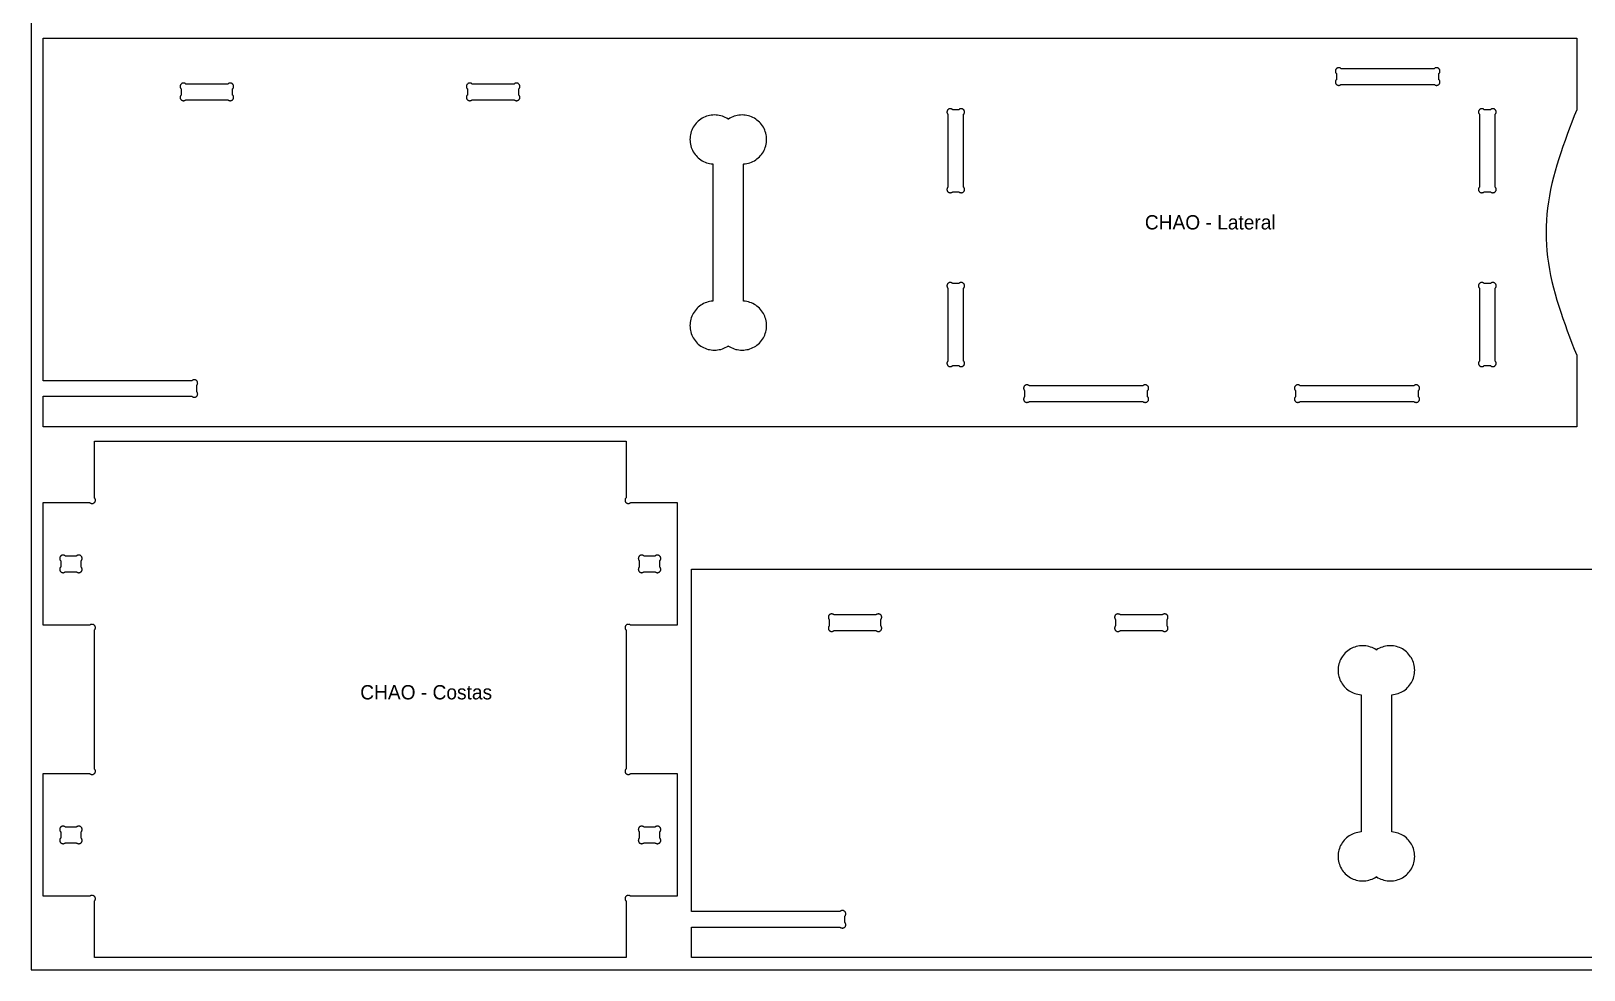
# Model space of a CAD drawing. Header units: millimetres. Extents: x 0 to 2769, y 0 to 1840.
# Drawn here: x 0 to 1519, y 0 to 918 of the extents above; entities that cross this region are included whole.
import ezdxf

# ---------------------------------------------------------------- set-up
doc = ezdxf.new("R2010")
doc.units = ezdxf.units.MM
for name, color, linetype in [('CHAPA_NAO_CORTAR', 8, 'Continuous'), ('CORTE_EXTERNO', 1, 'Continuous'), ('CORTE_INTERNO', 5, 'Continuous'), ('ETIQUETAS_NAO_CORTAR', 8, 'Continuous')]:
    doc.layers.add(name, color=color, linetype=linetype)

msp = doc.modelspace()

# ---------------------------------------------------------------- linework, layer by layer
at = {"layer": 'CHAPA_NAO_CORTAR'}
msp.add_lwpolyline([(0, 0), (2750, 0), (2750, 1840), (0, 1840)], close=True, dxfattribs=at)
at = {"layer": 'CORTE_EXTERNO'}
for points in [[(12, 576.1), (12, 911), (1512, 911), (1512, 841), (1512, 841), (1509.6, 835), (1507.3, 829), (1505, 823), (1502.7, 817), (1500.5, 811), (1498.4, 805), (1496.3, 799), (1494.4, 793), (1492.5, 787), (1490.8, 781), (1489.2, 775), (1487.7, 769), (1486.4, 763), (1485.3, 757), (1484.3, 751), (1483.5, 745), (1482.8, 739), (1482.4, 733), (1482.1, 727), (1482, 721), (1482.1, 715), (1482.4, 709), (1482.8, 703), (1483.5, 697), (1484.3, 691), (1485.3, 685), (1486.4, 679), (1487.7, 673), (1489.2, 667), (1490.8, 661), (1492.5, 655), (1494.4, 649), (1496.3, 643), (1498.4, 637), (1500.5, 631), (1502.7, 625), (1505, 619), (1507.3, 613), (1509.6, 607), (1512, 601), (1512, 531), (12, 531), (12, 560.9), (157.4, 560.9), (157.4, 560.9), (157.6, 560.6), (157.9, 560.4), (158.2, 560.3), (158.5, 560.1), (158.8, 560), (159.1, 560), (159.4, 559.9), (159.7, 559.9), (160, 559.9), (160.3, 560), (160.6, 560), (160.9, 560.1), (161.2, 560.3), (161.5, 560.4), (161.8, 560.6), (162, 560.9), (162.2, 561.1), (162.4, 561.3), (162.6, 561.6), (162.7, 561.9), (162.8, 562.2), (162.9, 562.5), (162.9, 562.8), (163, 563.1), (162.9, 563.5), (162.9, 563.8), (162.8, 564.1), (162.7, 564.4), (162.6, 564.7), (162.4, 565), (162.2, 565.2), (162, 565.4), (162, 571.6), (162.2, 571.8), (162.4, 572), (162.6, 572.3), (162.7, 572.6), (162.8, 572.9), (162.9, 573.2), (162.9, 573.5), (163, 573.9), (162.9, 574.2), (162.9, 574.5), (162.8, 574.8), (162.7, 575.1), (162.6, 575.4), (162.4, 575.7), (162.2, 575.9), (162, 576.1), (161.8, 576.4), (161.5, 576.6), (161.2, 576.7), (160.9, 576.9), (160.6, 577), (160.3, 577), (160, 577.1), (159.7, 577.1), (159.4, 577.1), (159.1, 577), (158.8, 577), (158.5, 576.9), (158.2, 576.7), (157.9, 576.6), (157.6, 576.4), (157.4, 576.1), (12, 576.1)], [(12, 72), (12, 192), (57.4, 192), (57.6, 191.8), (57.9, 191.6), (58.2, 191.4), (58.5, 191.3), (58.8, 191.2), (59.1, 191.1), (59.4, 191.1), (59.7, 191), (60, 191.1), (60.3, 191.1), (60.6, 191.2), (60.9, 191.3), (61.2, 191.4), (61.5, 191.6), (61.8, 191.8), (62, 192), (62.2, 192.2), (62.4, 192.5), (62.6, 192.8), (62.7, 193.1), (62.8, 193.4), (62.9, 193.7), (62.9, 194), (63, 194.3), (62.9, 194.6), (62.9, 194.9), (62.8, 195.2), (62.7, 195.5), (62.6, 195.8), (62.4, 196.1), (62.2, 196.4), (62, 196.6), (62, 332.4), (62.2, 332.6), (62.4, 332.9), (62.6, 333.2), (62.7, 333.5), (62.8, 333.8), (62.9, 334.1), (62.9, 334.4), (63, 334.7), (62.9, 335), (62.9, 335.3), (62.8, 335.6), (62.7, 335.9), (62.6, 336.2), (62.4, 336.5), (62.2, 336.8), (62, 337), (61.8, 337.2), (61.5, 337.4), (61.2, 337.6), (60.9, 337.7), (60.6, 337.8), (60.3, 337.9), (60, 337.9), (59.7, 338), (59.4, 337.9), (59.1, 337.9), (58.8, 337.8), (58.5, 337.7), (58.2, 337.6), (57.9, 337.4), (57.6, 337.2), (57.4, 337), (12, 337), (12, 457), (57.4, 457), (57.6, 456.8), (57.9, 456.6), (58.2, 456.4), (58.5, 456.3), (58.8, 456.2), (59.1, 456.1), (59.4, 456.1), (59.7, 456), (60, 456.1), (60.3, 456.1), (60.6, 456.2), (60.9, 456.3), (61.2, 456.4), (61.5, 456.6), (61.8, 456.8), (62, 457), (62.2, 457.2), (62.4, 457.5), (62.6, 457.8), (62.7, 458.1), (62.8, 458.4), (62.9, 458.7), (62.9, 459), (63, 459.3), (62.9, 459.6), (62.9, 459.9), (62.8, 460.2), (62.7, 460.5), (62.6, 460.8), (62.4, 461.1), (62.2, 461.4), (62, 461.6), (62, 517), (582, 517), (582, 461.6), (581.8, 461.4), (581.6, 461.1), (581.4, 460.8), (581.3, 460.5), (581.2, 460.2), (581.1, 459.9), (581.1, 459.6), (581, 459.3), (581.1, 459), (581.1, 458.7), (581.2, 458.4), (581.3, 458.1), (581.4, 457.8), (581.6, 457.5), (581.8, 457.2), (582, 457), (582.2, 456.8), (582.5, 456.6), (582.8, 456.4), (583.1, 456.3), (583.4, 456.2), (583.7, 456.1), (584, 456.1), (584.3, 456), (584.6, 456.1), (584.9, 456.1), (585.2, 456.2), (585.5, 456.3), (585.8, 456.4), (586.1, 456.6), (586.4, 456.8), (586.6, 457), (632, 457), (632, 337), (586.6, 337), (586.4, 337.2), (586.1, 337.4), (585.8, 337.6), (585.5, 337.7), (585.2, 337.8), (584.9, 337.9), (584.6, 337.9), (584.3, 338), (584, 337.9), (583.7, 337.9), (583.4, 337.8), (583.1, 337.7), (582.8, 337.6), (582.5, 337.4), (582.2, 337.2), (582, 337), (581.8, 336.8), (581.6, 336.5), (581.4, 336.2), (581.3, 335.9), (581.2, 335.6), (581.1, 335.3), (581.1, 335), (581, 334.7), (581.1, 334.4), (581.1, 334.1), (581.2, 333.8), (581.3, 333.5), (581.4, 333.2), (581.6, 332.9), (581.8, 332.6), (582, 332.4), (582, 196.6), (581.8, 196.4), (581.6, 196.1), (581.4, 195.8), (581.3, 195.5), (581.2, 195.2), (581.1, 194.9), (581.1, 194.6), (581, 194.3), (581.1, 194), (581.1, 193.7), (581.2, 193.4), (581.3, 193.1), (581.4, 192.8), (581.6, 192.5), (581.8, 192.2), (582, 192), (582.2, 191.8), (582.5, 191.6), (582.8, 191.4), (583.1, 191.3), (583.4, 191.2), (583.7, 191.1), (584, 191.1), (584.3, 191), (584.6, 191.1), (584.9, 191.1), (585.2, 191.2), (585.5, 191.3), (585.8, 191.4), (586.1, 191.6), (586.4, 191.8), (586.6, 192), (632, 192), (632, 72), (586.6, 72), (586.4, 72.2), (586.1, 72.4), (585.8, 72.6), (585.5, 72.7), (585.2, 72.8), (584.9, 72.9), (584.6, 72.9), (584.3, 73), (584, 72.9), (583.7, 72.9), (583.4, 72.8), (583.1, 72.7), (582.8, 72.6), (582.5, 72.4), (582.2, 72.2), (582, 72), (581.8, 71.8), (581.6, 71.5), (581.4, 71.2), (581.3, 70.9), (581.2, 70.6), (581.1, 70.3), (581.1, 70), (581, 69.7), (581.1, 69.4), (581.1, 69.1), (581.2, 68.8), (581.3, 68.5), (581.4, 68.2), (581.6, 67.9), (581.8, 67.6), (582, 67.4), (582, 12), (62, 12), (62, 67.4), (62.2, 67.6), (62.4, 67.9), (62.6, 68.2), (62.7, 68.5), (62.8, 68.8), (62.9, 69.1), (62.9, 69.4), (63, 69.7), (62.9, 70), (62.9, 70.3), (62.8, 70.6), (62.7, 70.9), (62.6, 71.2), (62.4, 71.5), (62.2, 71.8), (62, 72), (61.8, 72.2), (61.5, 72.4), (61.2, 72.6), (60.9, 72.7), (60.6, 72.8), (60.3, 72.9), (60, 72.9), (59.7, 73), (59.4, 72.9), (59.1, 72.9), (58.8, 72.8), (58.5, 72.7), (58.2, 72.6), (57.9, 72.4), (57.6, 72.2), (57.4, 72), (12, 72)]]:
    msp.add_lwpolyline(points, close=True, dxfattribs=at)
msp.add_lwpolyline([(2146, 12), (646, 12), (646, 41.8), (791.4, 41.8), (791.4, 41.8), (791.6, 41.6), (791.9, 41.4), (792.2, 41.3), (792.5, 41.1), (792.8, 41), (793.1, 41), (793.4, 40.9), (793.7, 40.9), (794, 40.9), (794.3, 41), (794.6, 41), (794.9, 41.1), (795.2, 41.3), (795.5, 41.4), (795.8, 41.6), (796, 41.8), (796.2, 42.1), (796.4, 42.3), (796.6, 42.6), (796.7, 42.9), (796.8, 43.2), (796.9, 43.5), (796.9, 43.8), (797, 44.1), (796.9, 44.5), (796.9, 44.8), (796.8, 45.1), (796.7, 45.4), (796.6, 45.7), (796.4, 46), (796.2, 46.2), (796, 46.4), (796, 52.6), (796.2, 52.8), (796.4, 53), (796.6, 53.3), (796.7, 53.6), (796.8, 53.9), (796.9, 54.2), (796.9, 54.5), (797, 54.9), (796.9, 55.2), (796.9, 55.5), (796.8, 55.8), (796.7, 56.1), (796.6, 56.4), (796.4, 56.7), (796.2, 56.9), (796, 57.1), (795.8, 57.4), (795.5, 57.6), (795.2, 57.7), (794.9, 57.9), (794.6, 58), (794.3, 58), (794, 58.1), (793.7, 58.1), (793.4, 58.1), (793.1, 58), (792.8, 58), (792.5, 57.9), (792.2, 57.7), (791.9, 57.6), (791.6, 57.4), (791.4, 57.1), (646, 57.1), (646, 57.1), (646, 392), (2146, 392)], dxfattribs=at)
at = {"layer": 'CORTE_INTERNO'}
for points in [[(1281.4, 881.1), (1281.2, 881.4), (1281, 881.6), (1280.7, 881.7), (1280.4, 881.9), (1280.1, 882), (1279.8, 882), (1279.5, 882.1), (1279.1, 882.1), (1278.8, 882.1), (1278.5, 882), (1278.2, 882), (1277.9, 881.9), (1277.6, 881.7), (1277.3, 881.6), (1277.1, 881.4), (1276.8, 881.1), (1276.6, 880.9), (1276.4, 880.7), (1276.3, 880.4), (1276.1, 880.1), (1276, 879.8), (1276, 879.5), (1275.9, 879.2), (1275.9, 878.9), (1275.9, 878.5), (1276, 878.2), (1276, 877.9), (1276.1, 877.6), (1276.3, 877.3), (1276.4, 877), (1276.6, 876.8), (1276.8, 876.6), (1276.8, 870.4), (1276.6, 870.2), (1276.4, 870), (1276.3, 869.7), (1276.1, 869.4), (1276, 869.1), (1276, 868.8), (1275.9, 868.5), (1275.9, 868.1), (1275.9, 867.8), (1276, 867.5), (1276, 867.2), (1276.1, 866.9), (1276.3, 866.6), (1276.4, 866.3), (1276.6, 866.1), (1276.8, 865.9), (1277.1, 865.6), (1277.3, 865.4), (1277.6, 865.3), (1277.9, 865.1), (1278.2, 865), (1278.5, 865), (1278.8, 864.9), (1279.1, 864.9), (1279.5, 864.9), (1279.8, 865), (1280.1, 865), (1280.4, 865.1), (1280.7, 865.3), (1281, 865.4), (1281.2, 865.6), (1281.4, 865.9), (1372.6, 865.9), (1372.8, 865.6), (1373, 865.4), (1373.3, 865.3), (1373.6, 865.1), (1373.9, 865), (1374.2, 865), (1374.5, 864.9), (1374.9, 864.9), (1375.2, 864.9), (1375.5, 865), (1375.8, 865), (1376.1, 865.1), (1376.4, 865.3), (1376.7, 865.4), (1376.9, 865.6), (1377.2, 865.9), (1377.4, 866.1), (1377.6, 866.3), (1377.7, 866.6), (1377.9, 866.9), (1378, 867.2), (1378, 867.5), (1378.1, 867.8), (1378.1, 868.1), (1378.1, 868.5), (1378, 868.8), (1378, 869.1), (1377.9, 869.4), (1377.7, 869.7), (1377.6, 870), (1377.4, 870.2), (1377.2, 870.4), (1377.2, 876.6), (1377.4, 876.8), (1377.6, 877), (1377.7, 877.3), (1377.9, 877.6), (1378, 877.9), (1378, 878.2), (1378.1, 878.5), (1378.1, 878.9), (1378.1, 879.2), (1378, 879.5), (1378, 879.8), (1377.9, 880.1), (1377.7, 880.4), (1377.6, 880.7), (1377.4, 880.9), (1377.2, 881.1), (1376.9, 881.4), (1376.7, 881.6), (1376.4, 881.7), (1376.1, 881.9), (1375.8, 882), (1375.5, 882), (1375.2, 882.1), (1374.9, 882.1), (1374.5, 882.1), (1374.2, 882), (1373.9, 882), (1373.6, 881.9), (1373.3, 881.7), (1373, 881.6), (1372.8, 881.4), (1372.6, 881.1), (1281.4, 881.1)], [(151.4, 866.1), (151.2, 866.4), (151, 866.6), (150.7, 866.7), (150.4, 866.9), (150.1, 867), (149.8, 867), (149.5, 867.1), (149.1, 867.1), (148.8, 867.1), (148.5, 867), (148.2, 867), (147.9, 866.9), (147.6, 866.7), (147.3, 866.6), (147.1, 866.4), (146.8, 866.1), (146.6, 865.9), (146.4, 865.7), (146.3, 865.4), (146.1, 865.1), (146, 864.8), (146, 864.5), (145.9, 864.2), (145.9, 863.9), (145.9, 863.5), (146, 863.2), (146, 862.9), (146.1, 862.6), (146.3, 862.3), (146.4, 862), (146.6, 861.8), (146.8, 861.6), (146.8, 855.4), (146.6, 855.2), (146.4, 855), (146.3, 854.7), (146.1, 854.4), (146, 854.1), (146, 853.8), (145.9, 853.5), (145.9, 853.1), (145.9, 852.8), (146, 852.5), (146, 852.2), (146.1, 851.9), (146.3, 851.6), (146.4, 851.3), (146.6, 851.1), (146.8, 850.9), (147.1, 850.6), (147.3, 850.4), (147.6, 850.3), (147.9, 850.1), (148.2, 850), (148.5, 850), (148.8, 849.9), (149.1, 849.9), (149.5, 849.9), (149.8, 850), (150.1, 850), (150.4, 850.1), (150.7, 850.3), (151, 850.4), (151.2, 850.6), (151.4, 850.9), (192.6, 850.9), (192.8, 850.6), (193, 850.4), (193.3, 850.3), (193.6, 850.1), (193.9, 850), (194.2, 850), (194.5, 849.9), (194.9, 849.9), (195.2, 849.9), (195.5, 850), (195.8, 850), (196.1, 850.1), (196.4, 850.3), (196.7, 850.4), (196.9, 850.6), (197.2, 850.9), (197.4, 851.1), (197.6, 851.3), (197.7, 851.6), (197.9, 851.9), (198, 852.2), (198, 852.5), (198.1, 852.8), (198.1, 853.1), (198.1, 853.5), (198, 853.8), (198, 854.1), (197.9, 854.4), (197.7, 854.7), (197.6, 855), (197.4, 855.2), (197.2, 855.4), (197.2, 861.6), (197.4, 861.8), (197.6, 862), (197.7, 862.3), (197.9, 862.6), (198, 862.9), (198, 863.2), (198.1, 863.5), (198.1, 863.9), (198.1, 864.2), (198, 864.5), (198, 864.8), (197.9, 865.1), (197.7, 865.4), (197.6, 865.7), (197.4, 865.9), (197.2, 866.1), (196.9, 866.4), (196.7, 866.6), (196.4, 866.7), (196.1, 866.9), (195.8, 867), (195.5, 867), (195.2, 867.1), (194.9, 867.1), (194.5, 867.1), (194.2, 867), (193.9, 867), (193.6, 866.9), (193.3, 866.7), (193, 866.6), (192.8, 866.4), (192.6, 866.1), (151.4, 866.1)], [(431.4, 866.1), (431.2, 866.4), (431, 866.6), (430.7, 866.7), (430.4, 866.9), (430.1, 867), (429.8, 867), (429.5, 867.1), (429.1, 867.1), (428.8, 867.1), (428.5, 867), (428.2, 867), (427.9, 866.9), (427.6, 866.7), (427.3, 866.6), (427.1, 866.4), (426.8, 866.1), (426.6, 865.9), (426.4, 865.7), (426.3, 865.4), (426.1, 865.1), (426, 864.8), (426, 864.5), (425.9, 864.2), (425.9, 863.9), (425.9, 863.5), (426, 863.2), (426, 862.9), (426.1, 862.6), (426.3, 862.3), (426.4, 862), (426.6, 861.8), (426.8, 861.6), (426.8, 855.4), (426.6, 855.2), (426.4, 855), (426.3, 854.7), (426.1, 854.4), (426, 854.1), (426, 853.8), (425.9, 853.5), (425.9, 853.1), (425.9, 852.8), (426, 852.5), (426, 852.2), (426.1, 851.9), (426.3, 851.6), (426.4, 851.3), (426.6, 851.1), (426.8, 850.9), (427.1, 850.6), (427.3, 850.4), (427.6, 850.3), (427.9, 850.1), (428.2, 850), (428.5, 850), (428.8, 849.9), (429.1, 849.9), (429.5, 849.9), (429.8, 850), (430.1, 850), (430.4, 850.1), (430.7, 850.3), (431, 850.4), (431.2, 850.6), (431.4, 850.9), (472.6, 850.9), (472.8, 850.6), (473, 850.4), (473.3, 850.3), (473.6, 850.1), (473.9, 850), (474.2, 850), (474.5, 849.9), (474.9, 849.9), (475.2, 849.9), (475.5, 850), (475.8, 850), (476.1, 850.1), (476.4, 850.3), (476.7, 850.4), (476.9, 850.6), (477.2, 850.9), (477.4, 851.1), (477.6, 851.3), (477.7, 851.6), (477.9, 851.9), (478, 852.2), (478, 852.5), (478.1, 852.8), (478.1, 853.1), (478.1, 853.5), (478, 853.8), (478, 854.1), (477.9, 854.4), (477.7, 854.7), (477.6, 855), (477.4, 855.2), (477.2, 855.4), (477.2, 861.6), (477.4, 861.8), (477.6, 862), (477.7, 862.3), (477.9, 862.6), (478, 862.9), (478, 863.2), (478.1, 863.5), (478.1, 863.9), (478.1, 864.2), (478, 864.5), (478, 864.8), (477.9, 865.1), (477.7, 865.4), (477.6, 865.7), (477.4, 865.9), (477.2, 866.1), (476.9, 866.4), (476.7, 866.6), (476.4, 866.7), (476.1, 866.9), (475.8, 867), (475.5, 867), (475.2, 867.1), (474.9, 867.1), (474.5, 867.1), (474.2, 867), (473.9, 867), (473.6, 866.9), (473.3, 866.7), (473, 866.6), (472.8, 866.4), (472.6, 866.1), (431.4, 866.1)], [(701.7, 653.2), (700.2, 653.5), (698.6, 653.8), (697.1, 653.9), (697, 654), (697, 788), (697.1, 788.1), (698.6, 788.2), (700.2, 788.5), (701.7, 788.8), (703.2, 789.3), (704.7, 789.8), (706.1, 790.5), (707.5, 791.2), (708.8, 792), (710.1, 793), (711.3, 794), (712.5, 795), (713.5, 796.2), (714.5, 797.4), (715.5, 798.7), (716.3, 800), (717, 801.4), (717.7, 802.8), (718.2, 804.3), (718.7, 805.8), (719, 807.3), (719.3, 808.9), (719.4, 810.4), (719.5, 812), (719.4, 813.6), (719.3, 815.1), (719, 816.7), (718.7, 818.2), (718.2, 819.7), (717.7, 821.2), (717, 822.6), (716.3, 824), (715.5, 825.3), (714.5, 826.6), (713.5, 827.8), (712.5, 829), (711.3, 830), (710.1, 831), (708.8, 832), (707.5, 832.8), (706.1, 833.5), (704.7, 834.2), (703.2, 834.7), (701.7, 835.2), (700.2, 835.5), (698.6, 835.8), (697.1, 835.9), (695.5, 836), (693.9, 835.9), (692.4, 835.8), (690.8, 835.5), (689.3, 835.2), (687.8, 834.7), (686.3, 834.2), (684.9, 833.5), (683.5, 832.8), (682.2, 832), (682, 831.8), (681.8, 832), (680.5, 832.8), (679.1, 833.5), (677.7, 834.2), (676.2, 834.7), (674.7, 835.2), (673.2, 835.5), (671.6, 835.8), (670.1, 835.9), (668.5, 836), (666.9, 835.9), (665.4, 835.8), (663.8, 835.5), (662.3, 835.2), (660.8, 834.7), (659.3, 834.2), (657.9, 833.5), (656.5, 832.8), (655.2, 832), (653.9, 831), (652.7, 830), (651.5, 829), (650.5, 827.8), (649.5, 826.6), (648.5, 825.3), (647.7, 824), (647, 822.6), (646.3, 821.2), (645.8, 819.7), (645.3, 818.2), (645, 816.7), (644.7, 815.1), (644.6, 813.6), (644.5, 812), (644.6, 810.4), (644.7, 808.9), (645, 807.3), (645.3, 805.8), (645.8, 804.3), (646.3, 802.8), (647, 801.4), (647.7, 800), (648.5, 798.7), (649.5, 797.4), (650.5, 796.2), (651.5, 795), (652.7, 794), (653.9, 793), (655.2, 792), (656.5, 791.2), (657.9, 790.5), (659.3, 789.8), (660.8, 789.3), (662.3, 788.8), (663.8, 788.5), (665.4, 788.2), (666.9, 788.1), (667, 788), (667, 654), (666.9, 653.9), (665.4, 653.8), (663.8, 653.5), (662.3, 653.2), (660.8, 652.7), (659.3, 652.2), (657.9, 651.5), (656.5, 650.8), (655.2, 650), (653.9, 649), (652.7, 648), (651.5, 647), (650.5, 645.8), (649.5, 644.6), (648.5, 643.3), (647.7, 642), (647, 640.6), (646.3, 639.2), (645.8, 637.7), (645.3, 636.2), (645, 634.7), (644.7, 633.1), (644.6, 631.6), (644.5, 630), (644.6, 628.4), (644.7, 626.9), (645, 625.3), (645.3, 623.8), (645.8, 622.3), (646.3, 620.8), (647, 619.4), (647.7, 618), (648.5, 616.7), (649.5, 615.4), (650.5, 614.2), (651.5, 613), (652.7, 612), (653.9, 611), (655.2, 610), (656.5, 609.2), (657.9, 608.5), (659.3, 607.8), (660.8, 607.3), (662.3, 606.8), (663.8, 606.5), (665.4, 606.2), (666.9, 606.1), (668.5, 606), (670.1, 606.1), (671.6, 606.2), (673.2, 606.5), (674.7, 606.8), (676.2, 607.3), (677.7, 607.8), (679.1, 608.5), (680.5, 609.2), (681.8, 610), (682, 610.2), (682.2, 610), (683.5, 609.2), (684.9, 608.5), (686.3, 607.8), (687.8, 607.3), (689.3, 606.8), (690.8, 606.5), (692.4, 606.2), (693.9, 606.1), (695.5, 606), (697.1, 606.1), (698.6, 606.2), (700.2, 606.5), (701.7, 606.8), (703.2, 607.3), (704.7, 607.8), (706.1, 608.5), (707.5, 609.2), (708.8, 610), (710.1, 611), (711.3, 612), (712.5, 613), (713.5, 614.2), (714.5, 615.4), (715.5, 616.7), (716.3, 618), (717, 619.4), (717.7, 620.8), (718.2, 622.3), (718.7, 623.8), (719, 625.3), (719.3, 626.9), (719.4, 628.4), (719.5, 630), (719.4, 631.6), (719.3, 633.1), (719, 634.7), (718.7, 636.2), (718.2, 637.7), (717.7, 639.2), (717, 640.6), (716.3, 642), (715.5, 643.3), (714.5, 644.6), (713.5, 645.8), (712.5, 647), (711.3, 648), (710.1, 649), (708.8, 650), (707.5, 650.8), (706.1, 651.5), (704.7, 652.2), (703.2, 652.7), (701.7, 653.2)], [(896.9, 765.4), (896.6, 765.2), (896.4, 765), (896.3, 764.7), (896.1, 764.4), (896, 764.1), (896, 763.8), (895.9, 763.5), (895.9, 763.1), (895.9, 762.8), (896, 762.5), (896, 762.2), (896.1, 761.9), (896.3, 761.6), (896.4, 761.3), (896.6, 761.1), (896.9, 760.9), (897.1, 760.6), (897.3, 760.4), (897.6, 760.3), (897.9, 760.1), (898.2, 760), (898.5, 760), (898.8, 759.9), (899.1, 759.9), (899.5, 759.9), (899.8, 760), (900.1, 760), (900.4, 760.1), (900.7, 760.3), (901, 760.4), (901.2, 760.6), (901.4, 760.9), (907.6, 760.9), (907.8, 760.6), (908, 760.4), (908.3, 760.3), (908.6, 760.1), (908.9, 760), (909.2, 760), (909.5, 759.9), (909.9, 759.9), (910.2, 759.9), (910.5, 760), (910.8, 760), (911.1, 760.1), (911.4, 760.3), (911.7, 760.4), (911.9, 760.6), (912.1, 760.9), (912.4, 761.1), (912.6, 761.3), (912.7, 761.6), (912.9, 761.9), (913, 762.2), (913, 762.5), (913.1, 762.8), (913.1, 763.1), (913.1, 763.5), (913, 763.8), (913, 764.1), (912.9, 764.4), (912.7, 764.7), (912.6, 765), (912.4, 765.2), (912.1, 765.4), (912.1, 836.6), (912.4, 836.8), (912.6, 837), (912.7, 837.3), (912.9, 837.6), (913, 837.9), (913, 838.2), (913.1, 838.5), (913.1, 838.9), (913.1, 839.2), (913, 839.5), (913, 839.8), (912.9, 840.1), (912.7, 840.4), (912.6, 840.7), (912.4, 840.9), (912.1, 841.1), (911.9, 841.4), (911.7, 841.6), (911.4, 841.7), (911.1, 841.9), (910.8, 842), (910.5, 842), (910.2, 842.1), (909.9, 842.1), (909.5, 842.1), (909.2, 842), (908.9, 842), (908.6, 841.9), (908.3, 841.7), (908, 841.6), (907.8, 841.4), (907.6, 841.1), (901.4, 841.1), (901.2, 841.4), (901, 841.6), (900.7, 841.7), (900.4, 841.9), (900.1, 842), (899.8, 842), (899.5, 842.1), (899.1, 842.1), (898.8, 842.1), (898.5, 842), (898.2, 842), (897.9, 841.9), (897.6, 841.7), (897.3, 841.6), (897.1, 841.4), (896.9, 841.1), (896.6, 840.9), (896.4, 840.7), (896.3, 840.4), (896.1, 840.1), (896, 839.8), (896, 839.5), (895.9, 839.2), (895.9, 838.9), (895.9, 838.5), (896, 838.2), (896, 837.9), (896.1, 837.6), (896.3, 837.3), (896.4, 837), (896.6, 836.8), (896.9, 836.6), (896.9, 765.4)], [(1421.4, 841.1), (1421.2, 841.4), (1421, 841.6), (1420.7, 841.7), (1420.4, 841.9), (1420.1, 842), (1419.8, 842), (1419.5, 842.1), (1419.1, 842.1), (1418.8, 842.1), (1418.5, 842), (1418.2, 842), (1417.9, 841.9), (1417.6, 841.7), (1417.3, 841.6), (1417.1, 841.4), (1416.8, 841.1), (1416.6, 840.9), (1416.4, 840.7), (1416.3, 840.4), (1416.1, 840.1), (1416, 839.8), (1416, 839.5), (1415.9, 839.2), (1415.9, 838.9), (1415.9, 838.5), (1416, 838.2), (1416, 837.9), (1416.1, 837.6), (1416.3, 837.3), (1416.4, 837), (1416.6, 836.8), (1416.8, 836.6), (1416.8, 765.4), (1416.6, 765.2), (1416.4, 765), (1416.3, 764.7), (1416.1, 764.4), (1416, 764.1), (1416, 763.8), (1415.9, 763.5), (1415.9, 763.1), (1415.9, 762.8), (1416, 762.5), (1416, 762.2), (1416.1, 761.9), (1416.3, 761.6), (1416.4, 761.3), (1416.6, 761.1), (1416.8, 760.9), (1417.1, 760.6), (1417.3, 760.4), (1417.6, 760.3), (1417.9, 760.1), (1418.2, 760), (1418.5, 760), (1418.8, 759.9), (1419.1, 759.9), (1419.5, 759.9), (1419.8, 760), (1420.1, 760), (1420.4, 760.1), (1420.7, 760.3), (1421, 760.4), (1421.2, 760.6), (1421.4, 760.9), (1427.6, 760.9), (1427.8, 760.6), (1428, 760.4), (1428.3, 760.3), (1428.6, 760.1), (1428.9, 760), (1429.2, 760), (1429.5, 759.9), (1429.9, 759.9), (1430.2, 759.9), (1430.5, 760), (1430.8, 760), (1431.1, 760.1), (1431.4, 760.3), (1431.7, 760.4), (1431.9, 760.6), (1432.2, 760.9), (1432.4, 761.1), (1432.6, 761.3), (1432.7, 761.6), (1432.9, 761.9), (1433, 762.2), (1433, 762.5), (1433.1, 762.8), (1433.1, 763.1), (1433.1, 763.5), (1433, 763.8), (1433, 764.1), (1432.9, 764.4), (1432.7, 764.7), (1432.6, 765), (1432.4, 765.2), (1432.2, 765.4), (1432.2, 836.6), (1432.4, 836.8), (1432.6, 837), (1432.7, 837.3), (1432.9, 837.6), (1433, 837.9), (1433, 838.2), (1433.1, 838.5), (1433.1, 838.9), (1433.1, 839.2), (1433, 839.5), (1433, 839.8), (1432.9, 840.1), (1432.7, 840.4), (1432.6, 840.7), (1432.4, 840.9), (1432.2, 841.1), (1431.9, 841.4), (1431.7, 841.6), (1431.4, 841.7), (1431.1, 841.9), (1430.8, 842), (1430.5, 842), (1430.2, 842.1), (1429.9, 842.1), (1429.5, 842.1), (1429.2, 842), (1428.9, 842), (1428.6, 841.9), (1428.3, 841.7), (1428, 841.6), (1427.8, 841.4), (1427.6, 841.1), (1421.4, 841.1)], [(901.4, 671.1), (901.2, 671.4), (901, 671.6), (900.7, 671.7), (900.4, 671.9), (900.1, 672), (899.8, 672), (899.5, 672.1), (899.1, 672.1), (898.8, 672.1), (898.5, 672), (898.2, 672), (897.9, 671.9), (897.6, 671.7), (897.3, 671.6), (897.1, 671.4), (896.9, 671.1), (896.6, 670.9), (896.4, 670.7), (896.3, 670.4), (896.1, 670.1), (896, 669.8), (896, 669.5), (895.9, 669.2), (895.9, 668.9), (895.9, 668.5), (896, 668.2), (896, 667.9), (896.1, 667.6), (896.3, 667.3), (896.4, 667), (896.6, 666.8), (896.9, 666.6), (896.9, 595.4), (896.6, 595.2), (896.4, 595), (896.3, 594.7), (896.1, 594.4), (896, 594.1), (896, 593.8), (895.9, 593.5), (895.9, 593.1), (895.9, 592.8), (896, 592.5), (896, 592.2), (896.1, 591.9), (896.3, 591.6), (896.4, 591.3), (896.6, 591.1), (896.9, 590.9), (897.1, 590.6), (897.3, 590.4), (897.6, 590.3), (897.9, 590.1), (898.2, 590), (898.5, 590), (898.8, 589.9), (899.1, 589.9), (899.5, 589.9), (899.8, 590), (900.1, 590), (900.4, 590.1), (900.7, 590.3), (901, 590.4), (901.2, 590.6), (901.4, 590.9), (907.6, 590.9), (907.8, 590.6), (908, 590.4), (908.3, 590.3), (908.6, 590.1), (908.9, 590), (909.2, 590), (909.5, 589.9), (909.9, 589.9), (910.2, 589.9), (910.5, 590), (910.8, 590), (911.1, 590.1), (911.4, 590.3), (911.7, 590.4), (911.9, 590.6), (912.1, 590.9), (912.4, 591.1), (912.6, 591.3), (912.7, 591.6), (912.9, 591.9), (913, 592.2), (913, 592.5), (913.1, 592.8), (913.1, 593.1), (913.1, 593.5), (913, 593.8), (913, 594.1), (912.9, 594.4), (912.7, 594.7), (912.6, 595), (912.4, 595.2), (912.1, 595.4), (912.1, 666.6), (912.4, 666.8), (912.6, 667), (912.7, 667.3), (912.9, 667.6), (913, 667.9), (913, 668.2), (913.1, 668.5), (913.1, 668.9), (913.1, 669.2), (913, 669.5), (913, 669.8), (912.9, 670.1), (912.7, 670.4), (912.6, 670.7), (912.4, 670.9), (912.1, 671.1), (911.9, 671.4), (911.7, 671.6), (911.4, 671.7), (911.1, 671.9), (910.8, 672), (910.5, 672), (910.2, 672.1), (909.9, 672.1), (909.5, 672.1), (909.2, 672), (908.9, 672), (908.6, 671.9), (908.3, 671.7), (908, 671.6), (907.8, 671.4), (907.6, 671.1), (901.4, 671.1)], [(1416.8, 595.4), (1416.6, 595.2), (1416.4, 595), (1416.3, 594.7), (1416.1, 594.4), (1416, 594.1), (1416, 593.8), (1415.9, 593.5), (1415.9, 593.1), (1415.9, 592.8), (1416, 592.5), (1416, 592.2), (1416.1, 591.9), (1416.3, 591.6), (1416.4, 591.3), (1416.6, 591.1), (1416.8, 590.9), (1417.1, 590.6), (1417.3, 590.4), (1417.6, 590.3), (1417.9, 590.1), (1418.2, 590), (1418.5, 590), (1418.8, 589.9), (1419.1, 589.9), (1419.5, 589.9), (1419.8, 590), (1420.1, 590), (1420.4, 590.1), (1420.7, 590.3), (1421, 590.4), (1421.2, 590.6), (1421.4, 590.9), (1427.6, 590.9), (1427.8, 590.6), (1428, 590.4), (1428.3, 590.3), (1428.6, 590.1), (1428.9, 590), (1429.2, 590), (1429.5, 589.9), (1429.9, 589.9), (1430.2, 589.9), (1430.5, 590), (1430.8, 590), (1431.1, 590.1), (1431.4, 590.3), (1431.7, 590.4), (1431.9, 590.6), (1432.2, 590.9), (1432.4, 591.1), (1432.6, 591.3), (1432.7, 591.6), (1432.9, 591.9), (1433, 592.2), (1433, 592.5), (1433.1, 592.8), (1433.1, 593.1), (1433.1, 593.5), (1433, 593.8), (1433, 594.1), (1432.9, 594.4), (1432.7, 594.7), (1432.6, 595), (1432.4, 595.2), (1432.2, 595.4), (1432.2, 666.6), (1432.4, 666.8), (1432.6, 667), (1432.7, 667.3), (1432.9, 667.6), (1433, 667.9), (1433, 668.2), (1433.1, 668.5), (1433.1, 668.9), (1433.1, 669.2), (1433, 669.5), (1433, 669.8), (1432.9, 670.1), (1432.7, 670.4), (1432.6, 670.7), (1432.4, 670.9), (1432.2, 671.1), (1431.9, 671.4), (1431.7, 671.6), (1431.4, 671.7), (1431.1, 671.9), (1430.8, 672), (1430.5, 672), (1430.2, 672.1), (1429.9, 672.1), (1429.5, 672.1), (1429.2, 672), (1428.9, 672), (1428.6, 671.9), (1428.3, 671.7), (1428, 671.6), (1427.8, 671.4), (1427.6, 671.1), (1421.4, 671.1), (1421.2, 671.4), (1421, 671.6), (1420.7, 671.7), (1420.4, 671.9), (1420.1, 672), (1419.8, 672), (1419.5, 672.1), (1419.1, 672.1), (1418.8, 672.1), (1418.5, 672), (1418.2, 672), (1417.9, 671.9), (1417.6, 671.7), (1417.3, 671.6), (1417.1, 671.4), (1416.8, 671.1), (1416.6, 670.9), (1416.4, 670.7), (1416.3, 670.4), (1416.1, 670.1), (1416, 669.8), (1416, 669.5), (1415.9, 669.2), (1415.9, 668.9), (1415.9, 668.5), (1416, 668.2), (1416, 667.9), (1416.1, 667.6), (1416.3, 667.3), (1416.4, 667), (1416.6, 666.8), (1416.8, 666.6), (1416.8, 595.4)], [(971.9, 560.4), (971.6, 560.2), (971.4, 560), (971.3, 559.7), (971.1, 559.4), (971, 559.1), (971, 558.8), (970.9, 558.5), (970.9, 558.1), (970.9, 557.8), (971, 557.5), (971, 557.2), (971.1, 556.9), (971.3, 556.6), (971.4, 556.3), (971.6, 556.1), (971.9, 555.9), (972.1, 555.6), (972.3, 555.4), (972.6, 555.3), (972.9, 555.1), (973.2, 555), (973.5, 555), (973.8, 554.9), (974.1, 554.9), (974.5, 554.9), (974.8, 555), (975.1, 555), (975.4, 555.1), (975.7, 555.3), (976, 555.4), (976.2, 555.6), (976.4, 555.9), (1087.6, 555.9), (1087.8, 555.6), (1088, 555.4), (1088.3, 555.3), (1088.6, 555.1), (1088.9, 555), (1089.2, 555), (1089.5, 554.9), (1089.9, 554.9), (1090.2, 554.9), (1090.5, 555), (1090.8, 555), (1091.1, 555.1), (1091.4, 555.3), (1091.7, 555.4), (1091.9, 555.6), (1092.2, 555.9), (1092.4, 556.1), (1092.6, 556.3), (1092.7, 556.6), (1092.9, 556.9), (1093, 557.2), (1093, 557.5), (1093.1, 557.8), (1093.1, 558.1), (1093.1, 558.5), (1093, 558.8), (1093, 559.1), (1092.9, 559.4), (1092.7, 559.7), (1092.6, 560), (1092.4, 560.2), (1092.2, 560.4), (1092.2, 566.6), (1092.4, 566.8), (1092.6, 567), (1092.7, 567.3), (1092.9, 567.6), (1093, 567.9), (1093, 568.2), (1093.1, 568.5), (1093.1, 568.9), (1093.1, 569.2), (1093, 569.5), (1093, 569.8), (1092.9, 570.1), (1092.7, 570.4), (1092.6, 570.7), (1092.4, 570.9), (1092.2, 571.1), (1091.9, 571.4), (1091.7, 571.6), (1091.4, 571.7), (1091.1, 571.9), (1090.8, 572), (1090.5, 572), (1090.2, 572.1), (1089.9, 572.1), (1089.5, 572.1), (1089.2, 572), (1088.9, 572), (1088.6, 571.9), (1088.3, 571.7), (1088, 571.6), (1087.8, 571.4), (1087.6, 571.1), (976.4, 571.1), (976.2, 571.4), (976, 571.6), (975.7, 571.7), (975.4, 571.9), (975.1, 572), (974.8, 572), (974.5, 572.1), (974.1, 572.1), (973.8, 572.1), (973.5, 572), (973.2, 572), (972.9, 571.9), (972.6, 571.7), (972.3, 571.6), (972.1, 571.4), (971.9, 571.1), (971.6, 570.9), (971.4, 570.7), (971.3, 570.4), (971.1, 570.1), (971, 569.8), (971, 569.5), (970.9, 569.2), (970.9, 568.9), (970.9, 568.5), (971, 568.2), (971, 567.9), (971.1, 567.6), (971.3, 567.3), (971.4, 567), (971.6, 566.8), (971.9, 566.6), (971.9, 560.4)], [(1236.8, 560.4), (1236.6, 560.2), (1236.4, 560), (1236.3, 559.7), (1236.1, 559.4), (1236, 559.1), (1236, 558.8), (1235.9, 558.5), (1235.9, 558.1), (1235.9, 557.8), (1236, 557.5), (1236, 557.2), (1236.1, 556.9), (1236.3, 556.6), (1236.4, 556.3), (1236.6, 556.1), (1236.8, 555.9), (1237.1, 555.6), (1237.3, 555.4), (1237.6, 555.3), (1237.9, 555.1), (1238.2, 555), (1238.5, 555), (1238.8, 554.9), (1239.1, 554.9), (1239.5, 554.9), (1239.8, 555), (1240.1, 555), (1240.4, 555.1), (1240.7, 555.3), (1241, 555.4), (1241.2, 555.6), (1241.4, 555.9), (1352.6, 555.9), (1352.8, 555.6), (1353, 555.4), (1353.3, 555.3), (1353.6, 555.1), (1353.9, 555), (1354.2, 555), (1354.5, 554.9), (1354.9, 554.9), (1355.2, 554.9), (1355.5, 555), (1355.8, 555), (1356.1, 555.1), (1356.4, 555.3), (1356.7, 555.4), (1356.9, 555.6), (1357.2, 555.9), (1357.4, 556.1), (1357.6, 556.3), (1357.7, 556.6), (1357.9, 556.9), (1358, 557.2), (1358, 557.5), (1358.1, 557.8), (1358.1, 558.1), (1358.1, 558.5), (1358, 558.8), (1358, 559.1), (1357.9, 559.4), (1357.7, 559.7), (1357.6, 560), (1357.4, 560.2), (1357.2, 560.4), (1357.2, 566.6), (1357.4, 566.8), (1357.6, 567), (1357.7, 567.3), (1357.9, 567.6), (1358, 567.9), (1358, 568.2), (1358.1, 568.5), (1358.1, 568.9), (1358.1, 569.2), (1358, 569.5), (1358, 569.8), (1357.9, 570.1), (1357.7, 570.4), (1357.6, 570.7), (1357.4, 570.9), (1357.2, 571.1), (1356.9, 571.4), (1356.7, 571.6), (1356.4, 571.7), (1356.1, 571.9), (1355.8, 572), (1355.5, 572), (1355.2, 572.1), (1354.9, 572.1), (1354.5, 572.1), (1354.2, 572), (1353.9, 572), (1353.6, 571.9), (1353.3, 571.7), (1353, 571.6), (1352.8, 571.4), (1352.6, 571.1), (1241.4, 571.1), (1241.2, 571.4), (1241, 571.6), (1240.7, 571.7), (1240.4, 571.9), (1240.1, 572), (1239.8, 572), (1239.5, 572.1), (1239.1, 572.1), (1238.8, 572.1), (1238.5, 572), (1238.2, 572), (1237.9, 571.9), (1237.6, 571.7), (1237.3, 571.6), (1237.1, 571.4), (1236.8, 571.1), (1236.6, 570.9), (1236.4, 570.7), (1236.3, 570.4), (1236.1, 570.1), (1236, 569.8), (1236, 569.5), (1235.9, 569.2), (1235.9, 568.9), (1235.9, 568.5), (1236, 568.2), (1236, 567.9), (1236.1, 567.6), (1236.3, 567.3), (1236.4, 567), (1236.6, 566.8), (1236.8, 566.6), (1236.8, 560.4)], [(29, 393.9), (28.8, 393.7), (28.6, 393.5), (28.4, 393.2), (28.3, 392.9), (28.2, 392.6), (28.1, 392.3), (28.1, 392), (28, 391.6), (28.1, 391.3), (28.1, 391), (28.2, 390.7), (28.3, 390.4), (28.4, 390.1), (28.6, 389.8), (28.8, 389.6), (29, 389.4), (29.2, 389.1), (29.5, 388.9), (29.8, 388.8), (30.1, 388.6), (30.4, 388.5), (30.7, 388.5), (31, 388.4), (31.3, 388.4), (31.6, 388.4), (31.9, 388.5), (32.2, 388.5), (32.5, 388.6), (32.8, 388.8), (33.1, 388.9), (33.4, 389.1), (33.6, 389.4), (44.4, 389.4), (44.6, 389.1), (44.9, 388.9), (45.2, 388.8), (45.5, 388.6), (45.8, 388.5), (46.1, 388.5), (46.4, 388.4), (46.7, 388.4), (47, 388.4), (47.3, 388.5), (47.6, 388.5), (47.9, 388.6), (48.2, 388.8), (48.5, 388.9), (48.8, 389.1), (49, 389.4), (49.2, 389.6), (49.4, 389.8), (49.6, 390.1), (49.7, 390.4), (49.8, 390.7), (49.9, 391), (49.9, 391.3), (50, 391.6), (49.9, 392), (49.9, 392.3), (49.8, 392.6), (49.7, 392.9), (49.6, 393.2), (49.4, 393.5), (49.2, 393.7), (49, 393.9), (49, 400.1), (49.2, 400.3), (49.4, 400.5), (49.6, 400.8), (49.7, 401.1), (49.8, 401.4), (49.9, 401.7), (49.9, 402), (50, 402.4), (49.9, 402.7), (49.9, 403), (49.8, 403.3), (49.7, 403.6), (49.6, 403.9), (49.4, 404.2), (49.2, 404.4), (49, 404.6), (48.8, 404.9), (48.5, 405.1), (48.2, 405.2), (47.9, 405.4), (47.6, 405.5), (47.3, 405.5), (47, 405.6), (46.7, 405.6), (46.4, 405.6), (46.1, 405.5), (45.8, 405.5), (45.5, 405.4), (45.2, 405.2), (44.9, 405.1), (44.6, 404.9), (44.4, 404.6), (33.6, 404.6), (33.4, 404.9), (33.1, 405.1), (32.8, 405.2), (32.5, 405.4), (32.2, 405.5), (31.9, 405.5), (31.6, 405.6), (31.3, 405.6), (31, 405.6), (30.7, 405.5), (30.4, 405.5), (30.1, 405.4), (29.8, 405.2), (29.5, 405.1), (29.2, 404.9), (29, 404.6), (28.8, 404.4), (28.6, 404.2), (28.4, 403.9), (28.3, 403.6), (28.2, 403.3), (28.1, 403), (28.1, 402.7), (28, 402.4), (28.1, 402), (28.1, 401.7), (28.2, 401.4), (28.3, 401.1), (28.4, 400.8), (28.6, 400.5), (28.8, 400.3), (29, 400.1), (29, 393.9)], [(595, 393.9), (594.8, 393.7), (594.6, 393.5), (594.4, 393.2), (594.3, 392.9), (594.2, 392.6), (594.1, 392.3), (594.1, 392), (594, 391.6), (594.1, 391.3), (594.1, 391), (594.2, 390.7), (594.3, 390.4), (594.4, 390.1), (594.6, 389.8), (594.8, 389.6), (595, 389.4), (595.2, 389.1), (595.5, 388.9), (595.8, 388.8), (596.1, 388.6), (596.4, 388.5), (596.7, 388.5), (597, 388.4), (597.3, 388.4), (597.6, 388.4), (597.9, 388.5), (598.2, 388.5), (598.5, 388.6), (598.8, 388.8), (599.1, 388.9), (599.4, 389.1), (599.6, 389.4), (610.4, 389.4), (610.6, 389.1), (610.9, 388.9), (611.2, 388.8), (611.5, 388.6), (611.8, 388.5), (612.1, 388.5), (612.4, 388.4), (612.7, 388.4), (613, 388.4), (613.3, 388.5), (613.6, 388.5), (613.9, 388.6), (614.2, 388.8), (614.5, 388.9), (614.8, 389.1), (615, 389.4), (615.2, 389.6), (615.4, 389.8), (615.6, 390.1), (615.7, 390.4), (615.8, 390.7), (615.9, 391), (615.9, 391.3), (616, 391.6), (615.9, 392), (615.9, 392.3), (615.8, 392.6), (615.7, 392.9), (615.6, 393.2), (615.4, 393.5), (615.2, 393.7), (615, 393.9), (615, 400.1), (615.2, 400.3), (615.4, 400.5), (615.6, 400.8), (615.7, 401.1), (615.8, 401.4), (615.9, 401.7), (615.9, 402), (616, 402.4), (615.9, 402.7), (615.9, 403), (615.8, 403.3), (615.7, 403.6), (615.6, 403.9), (615.4, 404.2), (615.2, 404.4), (615, 404.6), (614.8, 404.9), (614.5, 405.1), (614.2, 405.2), (613.9, 405.4), (613.6, 405.5), (613.3, 405.5), (613, 405.6), (612.7, 405.6), (612.4, 405.6), (612.1, 405.5), (611.8, 405.5), (611.5, 405.4), (611.2, 405.2), (610.9, 405.1), (610.6, 404.9), (610.4, 404.6), (599.6, 404.6), (599.4, 404.9), (599.1, 405.1), (598.8, 405.2), (598.5, 405.4), (598.2, 405.5), (597.9, 405.5), (597.6, 405.6), (597.3, 405.6), (597, 405.6), (596.7, 405.5), (596.4, 405.5), (596.1, 405.4), (595.8, 405.2), (595.5, 405.1), (595.2, 404.9), (595, 404.6), (594.8, 404.4), (594.6, 404.2), (594.4, 403.9), (594.3, 403.6), (594.2, 403.3), (594.1, 403), (594.1, 402.7), (594, 402.4), (594.1, 402), (594.1, 401.7), (594.2, 401.4), (594.3, 401.1), (594.4, 400.8), (594.6, 400.5), (594.8, 400.3), (595, 400.1), (595, 393.9)], [(785.4, 347.1), (785.2, 347.4), (785, 347.6), (784.7, 347.7), (784.4, 347.9), (784.1, 348), (783.8, 348), (783.5, 348.1), (783.1, 348.1), (782.8, 348.1), (782.5, 348), (782.2, 348), (781.9, 347.9), (781.6, 347.7), (781.3, 347.6), (781.1, 347.4), (780.8, 347.1), (780.6, 346.9), (780.4, 346.7), (780.3, 346.4), (780.1, 346.1), (780, 345.8), (780, 345.5), (779.9, 345.2), (779.9, 344.9), (779.9, 344.5), (780, 344.2), (780, 343.9), (780.1, 343.6), (780.3, 343.3), (780.4, 343), (780.6, 342.8), (780.8, 342.6), (780.8, 336.4), (780.6, 336.2), (780.4, 336), (780.3, 335.7), (780.1, 335.4), (780, 335.1), (780, 334.8), (779.9, 334.5), (779.9, 334.1), (779.9, 333.8), (780, 333.5), (780, 333.2), (780.1, 332.9), (780.3, 332.6), (780.4, 332.3), (780.6, 332.1), (780.8, 331.9), (781.1, 331.6), (781.3, 331.4), (781.6, 331.3), (781.9, 331.1), (782.2, 331), (782.5, 331), (782.8, 330.9), (783.1, 330.9), (783.5, 330.9), (783.8, 331), (784.1, 331), (784.4, 331.1), (784.7, 331.3), (785, 331.4), (785.2, 331.6), (785.4, 331.9), (826.6, 331.9), (826.8, 331.6), (827, 331.4), (827.3, 331.3), (827.6, 331.1), (827.9, 331), (828.2, 331), (828.5, 330.9), (828.9, 330.9), (829.2, 330.9), (829.5, 331), (829.8, 331), (830.1, 331.1), (830.4, 331.3), (830.7, 331.4), (830.9, 331.6), (831.2, 331.9), (831.4, 332.1), (831.6, 332.3), (831.7, 332.6), (831.9, 332.9), (832, 333.2), (832, 333.5), (832.1, 333.8), (832.1, 334.1), (832.1, 334.5), (832, 334.8), (832, 335.1), (831.9, 335.4), (831.7, 335.7), (831.6, 336), (831.4, 336.2), (831.2, 336.4), (831.2, 342.6), (831.4, 342.8), (831.6, 343), (831.7, 343.3), (831.9, 343.6), (832, 343.9), (832, 344.2), (832.1, 344.5), (832.1, 344.9), (832.1, 345.2), (832, 345.5), (832, 345.8), (831.9, 346.1), (831.7, 346.4), (831.6, 346.7), (831.4, 346.9), (831.2, 347.1), (830.9, 347.4), (830.7, 347.6), (830.4, 347.7), (830.1, 347.9), (829.8, 348), (829.5, 348), (829.2, 348.1), (828.9, 348.1), (828.5, 348.1), (828.2, 348), (827.9, 348), (827.6, 347.9), (827.3, 347.7), (827, 347.6), (826.8, 347.4), (826.6, 347.1), (785.4, 347.1)], [(1065.4, 347.1), (1065.2, 347.4), (1065, 347.6), (1064.7, 347.7), (1064.4, 347.9), (1064.1, 348), (1063.8, 348), (1063.5, 348.1), (1063.1, 348.1), (1062.8, 348.1), (1062.5, 348), (1062.2, 348), (1061.9, 347.9), (1061.6, 347.7), (1061.3, 347.6), (1061.1, 347.4), (1060.8, 347.1), (1060.6, 346.9), (1060.4, 346.7), (1060.3, 346.4), (1060.1, 346.1), (1060, 345.8), (1060, 345.5), (1059.9, 345.2), (1059.9, 344.9), (1059.9, 344.5), (1060, 344.2), (1060, 343.9), (1060.1, 343.6), (1060.3, 343.3), (1060.4, 343), (1060.6, 342.8), (1060.8, 342.6), (1060.8, 336.4), (1060.6, 336.2), (1060.4, 336), (1060.3, 335.7), (1060.1, 335.4), (1060, 335.1), (1060, 334.8), (1059.9, 334.5), (1059.9, 334.1), (1059.9, 333.8), (1060, 333.5), (1060, 333.2), (1060.1, 332.9), (1060.3, 332.6), (1060.4, 332.3), (1060.6, 332.1), (1060.8, 331.9), (1061.1, 331.6), (1061.3, 331.4), (1061.6, 331.3), (1061.9, 331.1), (1062.2, 331), (1062.5, 331), (1062.8, 330.9), (1063.1, 330.9), (1063.5, 330.9), (1063.8, 331), (1064.1, 331), (1064.4, 331.1), (1064.7, 331.3), (1065, 331.4), (1065.2, 331.6), (1065.4, 331.9), (1106.6, 331.9), (1106.8, 331.6), (1107, 331.4), (1107.3, 331.3), (1107.6, 331.1), (1107.9, 331), (1108.2, 331), (1108.5, 330.9), (1108.9, 330.9), (1109.2, 330.9), (1109.5, 331), (1109.8, 331), (1110.1, 331.1), (1110.4, 331.3), (1110.7, 331.4), (1110.9, 331.6), (1111.2, 331.9), (1111.4, 332.1), (1111.6, 332.3), (1111.7, 332.6), (1111.9, 332.9), (1112, 333.2), (1112, 333.5), (1112.1, 333.8), (1112.1, 334.1), (1112.1, 334.5), (1112, 334.8), (1112, 335.1), (1111.9, 335.4), (1111.7, 335.7), (1111.6, 336), (1111.4, 336.2), (1111.2, 336.4), (1111.2, 342.6), (1111.4, 342.8), (1111.6, 343), (1111.7, 343.3), (1111.9, 343.6), (1112, 343.9), (1112, 344.2), (1112.1, 344.5), (1112.1, 344.9), (1112.1, 345.2), (1112, 345.5), (1112, 345.8), (1111.9, 346.1), (1111.7, 346.4), (1111.6, 346.7), (1111.4, 346.9), (1111.2, 347.1), (1110.9, 347.4), (1110.7, 347.6), (1110.4, 347.7), (1110.1, 347.9), (1109.8, 348), (1109.5, 348), (1109.2, 348.1), (1108.9, 348.1), (1108.5, 348.1), (1108.2, 348), (1107.9, 348), (1107.6, 347.9), (1107.3, 347.7), (1107, 347.6), (1106.8, 347.4), (1106.6, 347.1), (1065.4, 347.1)], [(1335.7, 134.2), (1334.2, 134.5), (1332.6, 134.8), (1331.1, 134.9), (1331, 135), (1331, 269), (1331.1, 269.1), (1332.6, 269.2), (1334.2, 269.5), (1335.7, 269.8), (1337.2, 270.3), (1338.7, 270.8), (1340.1, 271.5), (1341.5, 272.2), (1342.8, 273), (1344.1, 274), (1345.3, 275), (1346.5, 276), (1347.5, 277.2), (1348.5, 278.4), (1349.5, 279.7), (1350.3, 281), (1351, 282.4), (1351.7, 283.8), (1352.2, 285.3), (1352.7, 286.8), (1353, 288.3), (1353.3, 289.9), (1353.4, 291.4), (1353.5, 293), (1353.4, 294.6), (1353.3, 296.1), (1353, 297.7), (1352.7, 299.2), (1352.2, 300.7), (1351.7, 302.2), (1351, 303.6), (1350.3, 305), (1349.5, 306.3), (1348.5, 307.6), (1347.5, 308.8), (1346.5, 310), (1345.3, 311), (1344.1, 312), (1342.8, 313), (1341.5, 313.8), (1340.1, 314.5), (1338.7, 315.2), (1337.2, 315.7), (1335.7, 316.2), (1334.2, 316.5), (1332.6, 316.8), (1331.1, 316.9), (1329.5, 317), (1327.9, 316.9), (1326.4, 316.8), (1324.8, 316.5), (1323.3, 316.2), (1321.8, 315.7), (1320.3, 315.2), (1318.9, 314.5), (1317.5, 313.8), (1316.2, 313), (1316, 312.8), (1315.8, 313), (1314.5, 313.8), (1313.1, 314.5), (1311.7, 315.2), (1310.2, 315.7), (1308.7, 316.2), (1307.2, 316.5), (1305.6, 316.8), (1304.1, 316.9), (1302.5, 317), (1300.9, 316.9), (1299.4, 316.8), (1297.8, 316.5), (1296.3, 316.2), (1294.8, 315.7), (1293.3, 315.2), (1291.9, 314.5), (1290.5, 313.8), (1289.2, 313), (1287.9, 312), (1286.7, 311), (1285.5, 310), (1284.5, 308.8), (1283.5, 307.6), (1282.5, 306.3), (1281.7, 305), (1281, 303.6), (1280.3, 302.2), (1279.8, 300.7), (1279.3, 299.2), (1279, 297.7), (1278.7, 296.1), (1278.6, 294.6), (1278.5, 293), (1278.6, 291.4), (1278.7, 289.9), (1279, 288.3), (1279.3, 286.8), (1279.8, 285.3), (1280.3, 283.8), (1281, 282.4), (1281.7, 281), (1282.5, 279.7), (1283.5, 278.4), (1284.5, 277.2), (1285.5, 276), (1286.7, 275), (1287.9, 274), (1289.2, 273), (1290.5, 272.2), (1291.9, 271.5), (1293.3, 270.8), (1294.8, 270.3), (1296.3, 269.8), (1297.8, 269.5), (1299.4, 269.2), (1300.9, 269.1), (1301, 269), (1301, 135), (1300.9, 134.9), (1299.4, 134.8), (1297.8, 134.5), (1296.3, 134.2), (1294.8, 133.7), (1293.3, 133.2), (1291.9, 132.5), (1290.5, 131.8), (1289.2, 131), (1287.9, 130), (1286.7, 129), (1285.5, 128), (1284.5, 126.8), (1283.5, 125.6), (1282.5, 124.3), (1281.7, 123), (1281, 121.6), (1280.3, 120.2), (1279.8, 118.7), (1279.3, 117.2), (1279, 115.7), (1278.7, 114.1), (1278.6, 112.6), (1278.5, 111), (1278.6, 109.4), (1278.7, 107.9), (1279, 106.3), (1279.3, 104.8), (1279.8, 103.3), (1280.3, 101.8), (1281, 100.4), (1281.7, 99), (1282.5, 97.7), (1283.5, 96.4), (1284.5, 95.2), (1285.5, 94), (1286.7, 93), (1287.9, 92), (1289.2, 91), (1290.5, 90.2), (1291.9, 89.5), (1293.3, 88.8), (1294.8, 88.3), (1296.3, 87.8), (1297.8, 87.5), (1299.4, 87.2), (1300.9, 87.1), (1302.5, 87), (1304.1, 87.1), (1305.6, 87.2), (1307.2, 87.5), (1308.7, 87.8), (1310.2, 88.3), (1311.7, 88.8), (1313.1, 89.5), (1314.5, 90.2), (1315.8, 91), (1316, 91.2), (1316.2, 91), (1317.5, 90.2), (1318.9, 89.5), (1320.3, 88.8), (1321.8, 88.3), (1323.3, 87.8), (1324.8, 87.5), (1326.4, 87.2), (1327.9, 87.1), (1329.5, 87), (1331.1, 87.1), (1332.6, 87.2), (1334.2, 87.5), (1335.7, 87.8), (1337.2, 88.3), (1338.7, 88.8), (1340.1, 89.5), (1341.5, 90.2), (1342.8, 91), (1344.1, 92), (1345.3, 93), (1346.5, 94), (1347.5, 95.2), (1348.5, 96.4), (1349.5, 97.7), (1350.3, 99), (1351, 100.4), (1351.7, 101.8), (1352.2, 103.3), (1352.7, 104.8), (1353, 106.3), (1353.3, 107.9), (1353.4, 109.4), (1353.5, 111), (1353.4, 112.6), (1353.3, 114.1), (1353, 115.7), (1352.7, 117.2), (1352.2, 118.7), (1351.7, 120.2), (1351, 121.6), (1350.3, 123), (1349.5, 124.3), (1348.5, 125.6), (1347.5, 126.8), (1346.5, 128), (1345.3, 129), (1344.1, 130), (1342.8, 131), (1341.5, 131.8), (1340.1, 132.5), (1338.7, 133.2), (1337.2, 133.7), (1335.7, 134.2)], [(29, 128.9), (28.8, 128.7), (28.6, 128.5), (28.4, 128.2), (28.3, 127.9), (28.2, 127.6), (28.1, 127.3), (28.1, 127), (28, 126.6), (28.1, 126.3), (28.1, 126), (28.2, 125.7), (28.3, 125.4), (28.4, 125.1), (28.6, 124.8), (28.8, 124.6), (29, 124.3), (29.2, 124.1), (29.5, 123.9), (29.8, 123.8), (30.1, 123.6), (30.4, 123.5), (30.7, 123.5), (31, 123.4), (31.3, 123.4), (31.6, 123.4), (31.9, 123.5), (32.2, 123.5), (32.5, 123.6), (32.8, 123.8), (33.1, 123.9), (33.4, 124.1), (33.6, 124.3), (44.4, 124.3), (44.6, 124.1), (44.9, 123.9), (45.2, 123.8), (45.5, 123.6), (45.8, 123.5), (46.1, 123.5), (46.4, 123.4), (46.7, 123.4), (47, 123.4), (47.3, 123.5), (47.6, 123.5), (47.9, 123.6), (48.2, 123.8), (48.5, 123.9), (48.8, 124.1), (49, 124.3), (49.2, 124.6), (49.4, 124.8), (49.6, 125.1), (49.7, 125.4), (49.8, 125.7), (49.9, 126), (49.9, 126.3), (50, 126.6), (49.9, 127), (49.9, 127.3), (49.8, 127.6), (49.7, 127.9), (49.6, 128.2), (49.4, 128.5), (49.2, 128.7), (49, 128.9), (49, 135.1), (49.2, 135.3), (49.4, 135.5), (49.6, 135.8), (49.7, 136.1), (49.8, 136.4), (49.9, 136.7), (49.9, 137), (50, 137.4), (49.9, 137.7), (49.9, 138), (49.8, 138.3), (49.7, 138.6), (49.6, 138.9), (49.4, 139.2), (49.2, 139.4), (49, 139.7), (48.8, 139.9), (48.5, 140.1), (48.2, 140.2), (47.9, 140.4), (47.6, 140.5), (47.3, 140.5), (47, 140.6), (46.7, 140.6), (46.4, 140.6), (46.1, 140.5), (45.8, 140.5), (45.5, 140.4), (45.2, 140.2), (44.9, 140.1), (44.6, 139.9), (44.4, 139.7), (33.6, 139.7), (33.4, 139.9), (33.1, 140.1), (32.8, 140.2), (32.5, 140.4), (32.2, 140.5), (31.9, 140.5), (31.6, 140.6), (31.3, 140.6), (31, 140.6), (30.7, 140.5), (30.4, 140.5), (30.1, 140.4), (29.8, 140.2), (29.5, 140.1), (29.2, 139.9), (29, 139.7), (28.8, 139.4), (28.6, 139.2), (28.4, 138.9), (28.3, 138.6), (28.2, 138.3), (28.1, 138), (28.1, 137.7), (28, 137.4), (28.1, 137), (28.1, 136.7), (28.2, 136.4), (28.3, 136.1), (28.4, 135.8), (28.6, 135.5), (28.8, 135.3), (29, 135.1), (29, 128.9)], [(595, 128.9), (594.8, 128.7), (594.6, 128.5), (594.4, 128.2), (594.3, 127.9), (594.2, 127.6), (594.1, 127.3), (594.1, 127), (594, 126.6), (594.1, 126.3), (594.1, 126), (594.2, 125.7), (594.3, 125.4), (594.4, 125.1), (594.6, 124.8), (594.8, 124.6), (595, 124.3), (595.2, 124.1), (595.5, 123.9), (595.8, 123.8), (596.1, 123.6), (596.4, 123.5), (596.7, 123.5), (597, 123.4), (597.3, 123.4), (597.6, 123.4), (597.9, 123.5), (598.2, 123.5), (598.5, 123.6), (598.8, 123.8), (599.1, 123.9), (599.4, 124.1), (599.6, 124.3), (610.4, 124.3), (610.6, 124.1), (610.9, 123.9), (611.2, 123.8), (611.5, 123.6), (611.8, 123.5), (612.1, 123.5), (612.4, 123.4), (612.7, 123.4), (613, 123.4), (613.3, 123.5), (613.6, 123.5), (613.9, 123.6), (614.2, 123.8), (614.5, 123.9), (614.8, 124.1), (615, 124.3), (615.2, 124.6), (615.4, 124.8), (615.6, 125.1), (615.7, 125.4), (615.8, 125.7), (615.9, 126), (615.9, 126.3), (616, 126.6), (615.9, 127), (615.9, 127.3), (615.8, 127.6), (615.7, 127.9), (615.6, 128.2), (615.4, 128.5), (615.2, 128.7), (615, 128.9), (615, 135.1), (615.2, 135.3), (615.4, 135.5), (615.6, 135.8), (615.7, 136.1), (615.8, 136.4), (615.9, 136.7), (615.9, 137), (616, 137.4), (615.9, 137.7), (615.9, 138), (615.8, 138.3), (615.7, 138.6), (615.6, 138.9), (615.4, 139.2), (615.2, 139.4), (615, 139.7), (614.8, 139.9), (614.5, 140.1), (614.2, 140.2), (613.9, 140.4), (613.6, 140.5), (613.3, 140.5), (613, 140.6), (612.7, 140.6), (612.4, 140.6), (612.1, 140.5), (611.8, 140.5), (611.5, 140.4), (611.2, 140.2), (610.9, 140.1), (610.6, 139.9), (610.4, 139.7), (599.6, 139.7), (599.4, 139.9), (599.1, 140.1), (598.8, 140.2), (598.5, 140.4), (598.2, 140.5), (597.9, 140.5), (597.6, 140.6), (597.3, 140.6), (597, 140.6), (596.7, 140.5), (596.4, 140.5), (596.1, 140.4), (595.8, 140.2), (595.5, 140.1), (595.2, 139.9), (595, 139.7), (594.8, 139.4), (594.6, 139.2), (594.4, 138.9), (594.3, 138.6), (594.2, 138.3), (594.1, 138), (594.1, 137.7), (594, 137.4), (594.1, 137), (594.1, 136.7), (594.2, 136.4), (594.3, 136.1), (594.4, 135.8), (594.6, 135.5), (594.8, 135.3), (595, 135.1), (595, 128.9)]]:
    msp.add_lwpolyline(points, close=True, dxfattribs=at)

# ---------------------------------------------------------------- texts
at = {"layer": 'ETIQUETAS_NAO_CORTAR'}
for s, p in [('CHAO - Lateral', (1089.5, 724)), ('CHAO - Costas', (322, 264.5))]:
    msp.add_text(s, height=14, dxfattribs=at).set_placement(p)

doc.saveas('drawing.dxf')
